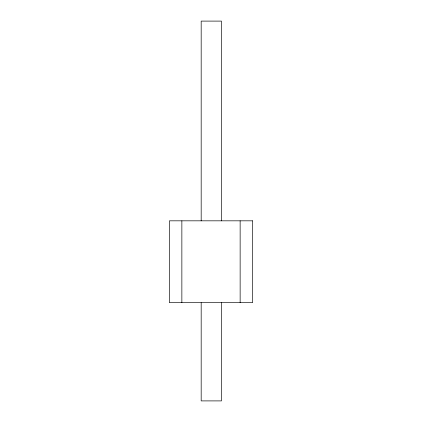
<?xml version="1.0" encoding="UTF-8"?>
<svg xmlns="http://www.w3.org/2000/svg" width="422" height="422" viewBox="0 0 422 422"><rect width="100%" height="100%" fill="white"/><g stroke="black" fill="none" stroke-linecap="round" stroke-linejoin="round"><path stroke-width="0.63" d="M240.139 220.827L240.139 302.685M221.476 220.827L221.476 21.1L201.178 21.1L201.178 220.827M221.476 302.685L221.476 400.9L201.178 400.9L201.178 302.685M181.861 220.827L181.861 302.685M252.583 220.827L169.417 220.827L169.417 302.685L252.583 302.685L252.583 220.827"/></g></svg>
